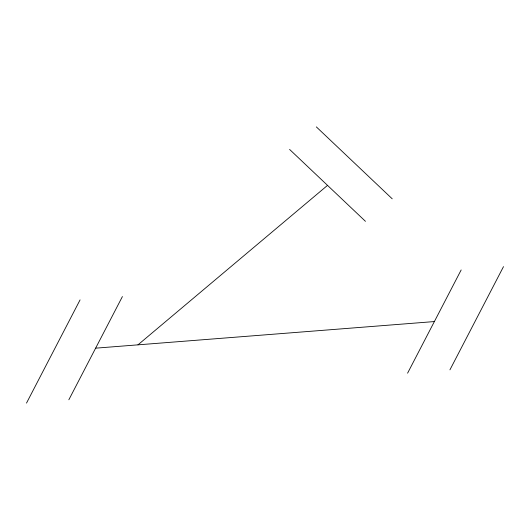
<?xml version="1.0" encoding="UTF-8"?>
<svg xmlns="http://www.w3.org/2000/svg" width="530" height="530" viewBox="0 0 530 530"><rect width="100%" height="100%" fill="white"/><g stroke="black" fill="none" stroke-linecap="round" stroke-linejoin="round"><path stroke-width="0.79" d="M26.5 403.098L80.07 299.894M68.84 399.772L122.41 296.568M407.59 373.166L461.16 269.962M449.93 369.841L503.5 266.636M137.972 344.844L327.527 185.374M95.625 348.17L434.375 321.564M316.35 126.902L392.226 198.816M289.585 149.414L365.462 221.328"/></g></svg>
